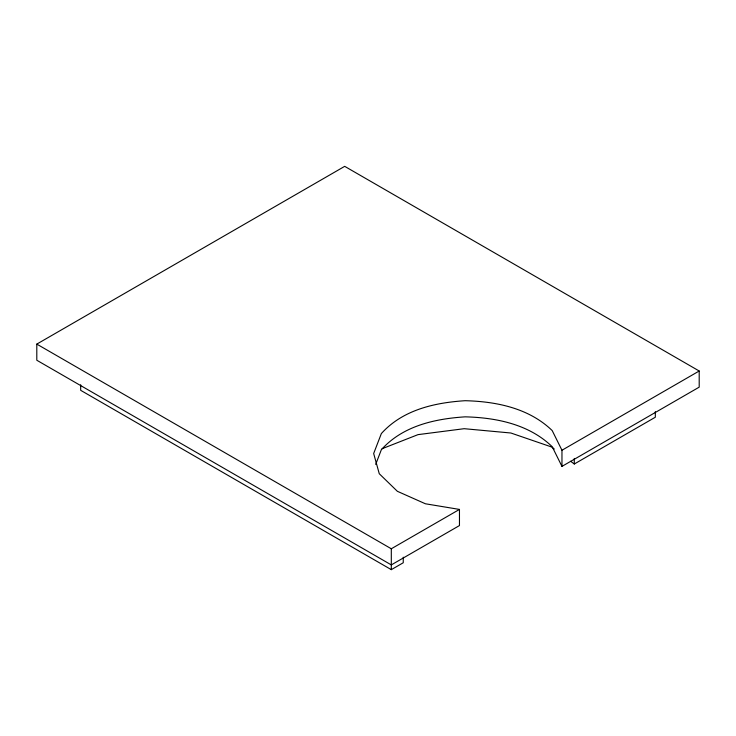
<?xml version="1.0" encoding="UTF-8"?>
<svg xmlns="http://www.w3.org/2000/svg" width="736" height="736" viewBox="0 0 736 736"><rect width="100%" height="100%" fill="white"/><g stroke="black" fill="none" stroke-linecap="round" stroke-linejoin="round"><path stroke-width="1.1" d="M375.691 464.407L381.358 449.696C402.73 425.96 434.498 418.821 465.143 416.843C496.377 417.625 529.028 424.267 552.202 446.724L561.964 466.385L699.2 387.145L699.2 371.008L344.696 166.345L36.8 344.108L36.8 360.244L391.304 564.908L459.466 525.559L459.466 509.422L425.417 503.783L397.357 491.298L379.261 473.717L373.667 453.523L381.358 433.559C402.73 409.823 434.498 402.684 465.143 400.706C496.377 401.488 529.028 408.13 552.202 430.588L561.964 450.248L561.964 466.385M36.8 344.108L391.304 548.771L459.466 509.422M561.964 450.248L699.2 371.008M80.675 384.753L80.675 390.319L391.304 569.655L403.254 562.755L403.254 557.189M570.648 461.279L574.292 464.011L655.325 417.229L655.325 411.654M382.094 448.721L418.039 434.626L464.186 428.692L510.876 433.007L551.522 446.954L554.254 449.006M574.292 458.436L574.292 464.011M391.304 548.771L391.304 569.655"/></g></svg>
